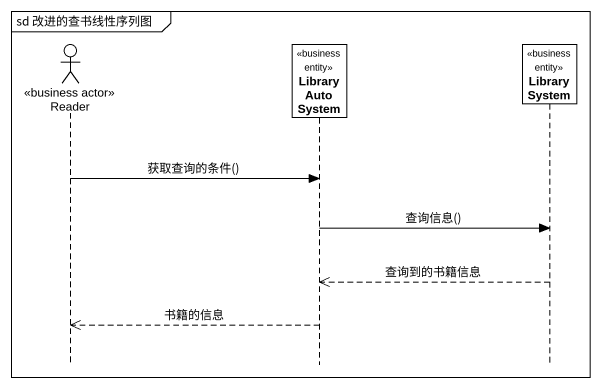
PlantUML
@startuml
mainframe sd 改进的查书线性序列图
hide footbox
actor Reader <<business actor>>
participant LibraryAutoSystem <<business entity>>
participant LibrarySystem <<business entity>>

Reader -> LibraryAutoSystem : 获取查询的条件()
LibraryAutoSystem -> LibrarySystem : 查询信息()
LibrarySystem -->> LibraryAutoSystem : 查询到的书籍信息
LibraryAutoSystem -->> Reader : 书籍的信息
@enduml
